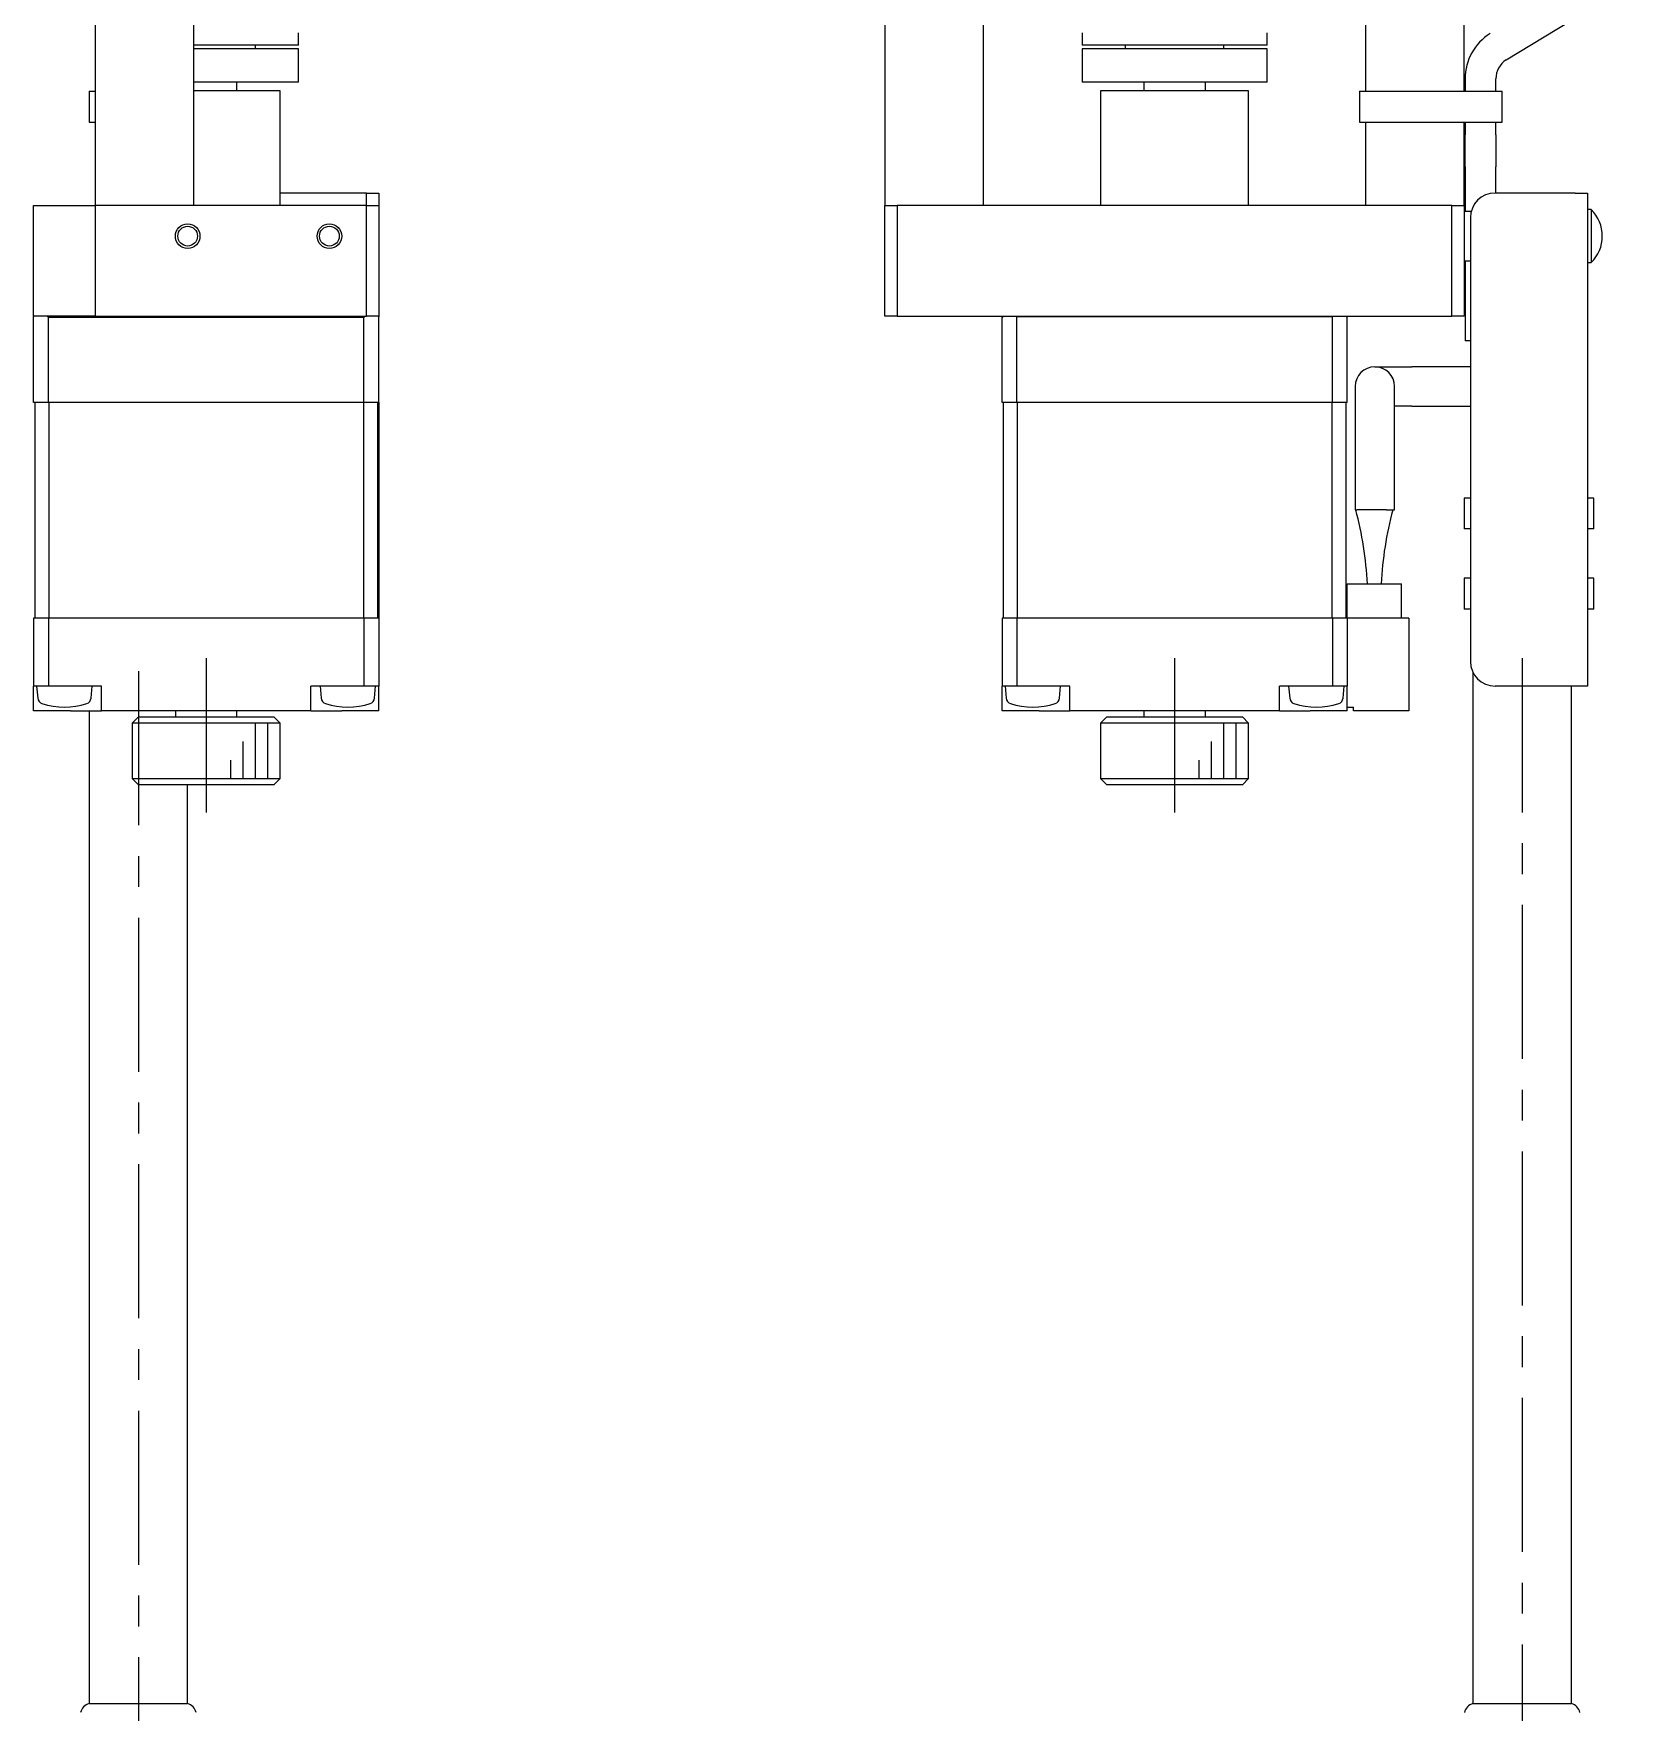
# Model space of a CAD drawing. Extents: x -289 to 423, y 17 to 514.
# Drawn here: x -264.1 to -134.3, y 225 to 361.2 of the extents above; entities that cross this region are included whole.
import ezdxf

# ---------------------------------------------------------------- set-up
doc = ezdxf.new("R2010")
doc.units = 0
doc.header["$LTSCALE"] = 10
doc.linetypes.add('CENTER', pattern=[2, 1.25, -0.25, 0.25, -0.25])
doc.layers.add('1', color=7, linetype='CONTINUOUS')

msp = doc.modelspace()

# ---------------------------------------------------------------- linework, layer by layer
at = {"layer": '1', "color": 7, "linetype": 'CONTINUOUS'}
for p, q in [((-259.070977, 365.287061), (-259.070977, 347.287061)), ((-251.070977, 347.287061), (-251.070977, 365.287061)), ((-195.006209, 365.287061), (-195.006209, 347.287061)), ((-148.006209, 356.537061), (-148.006209, 365.287061)), ((-144.609191, 359.084564), (-134.284134, 365.352513)), ((-187.006209, 347.287061), (-187.006209, 364.354572)), ((-156.006209, 364.354572), (-156.006209, 356.537061)), ((-242.570977, 360.287061), (-242.570977, 361.287061)), ((-179.006209, 361.287061), (-179.006209, 360.287061)), ((-164.006209, 360.287061), (-164.006209, 361.287061)), ((-242.570977, 360.287061), (-251.070977, 360.287061)), ((-242.570977, 359.987061), (-251.070977, 359.987061)), ((-246.070977, 359.987061), (-246.070977, 360.287061)), ((-242.570977, 357.287061), (-242.570977, 359.987061)), ((-164.006209, 360.287061), (-179.006209, 360.287061)), ((-164.006209, 359.987061), (-179.006209, 359.987061)), ((-179.006209, 359.987061), (-179.006209, 357.287061)), ((-175.506209, 360.287061), (-175.506209, 359.987061)), ((-167.506209, 359.987061), (-167.506209, 360.287061)), ((-164.006209, 357.287061), (-164.006209, 359.987061)), ((-242.570977, 357.287061), (-251.070977, 357.287061)), ((-247.570977, 356.587061), (-247.570977, 357.287061)), ((-164.006209, 357.287061), (-179.006209, 357.287061)), ((-174.006209, 357.287061), (-174.006209, 356.587061)), ((-169.006209, 356.587061), (-169.006209, 357.287061)), ((-147.934435, 357.55501), (-147.934435, 356.537061)), ((-145.434435, 356.537061), (-145.434435, 357.55501)), ((-259.570977, 356.537061), (-259.070977, 356.537061)), ((-259.570977, 356.537061), (-259.570977, 354.037061)), ((-244.070977, 356.587061), (-251.070977, 356.587061)), ((-244.070977, 347.287061), (-244.070977, 356.587061)), ((-165.506209, 356.587061), (-177.506209, 356.587061)), ((-177.506209, 356.587061), (-177.506209, 347.287061)), ((-165.506209, 347.287061), (-165.506209, 356.587061)), ((-156.506209, 356.537061), (-149.680857, 356.537061)), ((-156.506209, 356.537061), (-156.506209, 354.037061)), ((-149.680857, 356.537061), (-145.780131, 356.537061)), ((-145.780131, 356.537061), (-144.934435, 356.537061)), ((-144.934435, 354.037061), (-144.934435, 356.537061)), ((-259.570977, 354.037061), (-259.070977, 354.037061)), ((-259.570977, 354.037061), (-259.070977, 354.037061)), ((-156.506209, 354.037061), (-149.680857, 354.037061)), ((-156.006209, 354.037061), (-156.006209, 347.287061)), ((-149.680857, 354.037061), (-145.780131, 354.037061)), ((-148.006209, 347.287061), (-148.006209, 354.037061)), ((-147.934435, 354.037061), (-147.934435, 353.019112)), ((-147.934435, 350.421036), (-147.934435, 353.019112)), ((-145.780131, 354.037061), (-144.934435, 354.037061)), ((-145.434435, 353.019112), (-145.434435, 354.037061)), ((-145.434435, 353.019112), (-145.434435, 350.421036)), ((-147.934435, 350.421036), (-147.934435, 347.153086)), ((-145.434435, 348.287061), (-145.434435, 350.421036)), ((-237.070977, 348.287061), (-244.070977, 348.287061)), ((-237.070977, 348.287061), (-244.070977, 348.287061)), ((-237.070977, 348.287061), (-236.070977, 348.287061)), ((-237.070977, 347.287061), (-237.070977, 348.287061)), ((-237.070977, 348.287061), (-236.070977, 348.287061)), ((-237.070977, 347.287061), (-237.070977, 348.287061)), ((-236.070977, 348.287061), (-236.070977, 347.287061)), ((-236.070977, 348.287061), (-236.070977, 347.287061)), ((-139.006209, 348.287061), (-145.506209, 348.287061)), ((-139.006209, 348.287061), (-145.506209, 348.287061)), ((-139.006209, 348.287061), (-138.006209, 348.287061)), ((-139.006209, 348.287061), (-138.006209, 348.287061)), ((-138.006209, 348.287061), (-138.006209, 308.287061)), ((-138.006209, 348.287061), (-138.006209, 308.287061)), ((-264.070977, 338.287061), (-264.070977, 347.287061)), ((-264.070977, 347.287061), (-259.070977, 347.287061)), ((-259.070977, 347.287061), (-259.070977, 338.287061)), ((-255.070977, 347.287061), (-259.070977, 347.287061)), ((-237.070977, 347.287061), (-255.070977, 347.287061)), ((-237.070977, 338.287061), (-237.070977, 347.287061)), ((-237.070977, 347.287061), (-236.070977, 347.287061)), ((-236.070977, 347.287061), (-236.070977, 338.287061)), ((-195.006209, 338.287061), (-195.006209, 347.287061)), ((-195.006209, 347.287061), (-194.006209, 347.287061)), ((-194.006209, 347.287061), (-194.006209, 338.287061)), ((-149.006209, 347.287061), (-194.006209, 347.287061)), ((-149.006209, 338.287061), (-149.006209, 347.287061)), ((-149.006209, 347.287061), (-148.006209, 347.287061)), ((-148.006209, 347.287061), (-148.006209, 338.287061)), ((-147.442701, 346.787061), (-148.006209, 346.787061)), ((-147.934435, 347.153086), (-147.934435, 346.787061)), ((-147.506209, 346.287061), (-147.506209, 310.287061)), ((-147.506209, 346.287061), (-147.506209, 310.287061)), ((-137.713962, 346.937061), (-138.006209, 346.937061)), ((-137.713962, 346.937061), (-138.006209, 346.937061)), ((-137.713962, 346.937061), (-137.713962, 342.637061)), ((-137.713962, 346.937061), (-137.713962, 342.637061)), ((-148.006209, 342.787061), (-147.506209, 342.787061)), ((-147.934435, 342.787061), (-147.934435, 336.287061)), ((-138.006209, 342.637061), (-137.713962, 342.637061)), ((-138.006209, 342.637061), (-137.713962, 342.637061)), ((-259.070977, 338.287061), (-264.070977, 338.287061)), ((-264.020977, 338.287061), (-264.070977, 338.237061)), ((-264.070977, 331.287061), (-264.070977, 338.237061)), ((-262.870977, 338.187061), (-262.970977, 338.287061)), ((-262.870977, 331.287061), (-262.870977, 338.187061)), ((-237.270977, 338.187061), (-262.870977, 338.187061)), ((-259.070977, 338.287061), (-237.070977, 338.287061)), ((-237.170977, 338.287061), (-237.270977, 338.187061)), ((-237.270977, 331.287061), (-237.270977, 338.187061)), ((-236.070977, 338.287061), (-237.070977, 338.287061)), ((-236.070977, 338.237061), (-236.120977, 338.287061)), ((-236.070977, 338.287061), (-236.070977, 338.237061)), ((-236.070977, 338.287061), (-236.070977, 338.237061)), ((-236.070977, 331.287061), (-236.070977, 338.237061)), ((-194.006209, 338.287061), (-195.006209, 338.287061)), ((-194.006209, 338.287061), (-149.006209, 338.287061)), ((-185.406209, 338.287061), (-185.506209, 338.187061)), ((-185.506209, 331.287061), (-185.506209, 338.187061)), ((-184.306209, 338.237061), (-184.356209, 338.287061)), ((-184.306209, 331.287061), (-184.306209, 338.237061)), ((-158.706209, 338.237061), (-184.306209, 338.237061)), ((-158.656209, 338.287061), (-158.706209, 338.237061)), ((-158.706209, 331.287061), (-158.706209, 338.237061)), ((-157.506209, 338.187061), (-157.606209, 338.287061)), ((-157.506209, 331.287061), (-157.506209, 338.187061)), ((-148.006209, 338.287061), (-149.006209, 338.287061)), ((-147.506209, 336.287061), (-147.934435, 336.287061)), ((-155.25768, 334.187061), (-152.25768, 334.187061)), ((-147.506209, 334.187061), (-152.25768, 334.187061)), ((-156.85768, 332.587061), (-156.85768, 329.587061)), ((-153.65768, 329.587061), (-153.65768, 332.587061)), ((-262.870977, 331.287061), (-264.070977, 331.287061)), ((-263.970977, 331.287061), (-263.970977, 313.787061)), ((-237.270977, 331.287061), (-262.870977, 331.287061)), ((-262.829556, 331.287061), (-262.829556, 313.787061)), ((-237.312399, 331.287061), (-237.312399, 313.787061)), ((-236.070977, 331.287061), (-237.270977, 331.287061)), ((-236.170977, 331.287061), (-236.170977, 313.787061)), ((-236.070977, 331.287061), (-236.070977, 313.787061)), ((-236.070977, 331.287061), (-236.070977, 313.787061)), ((-184.306209, 331.287061), (-185.506209, 331.287061)), ((-185.406209, 331.287061), (-185.406209, 313.787061)), ((-158.706209, 331.287061), (-184.306209, 331.287061)), ((-184.264788, 331.287061), (-184.264788, 313.787061)), ((-158.747631, 331.287061), (-158.747631, 313.787061)), ((-157.506209, 331.287061), (-158.706209, 331.287061)), ((-157.606209, 331.287061), (-157.606209, 313.787061)), ((-152.25768, 330.987061), (-153.65768, 330.987061)), ((-152.25768, 330.987061), (-147.506209, 330.987061)), ((-156.85768, 329.587061), (-156.85768, 322.587061)), ((-153.65768, 322.587061), (-153.65768, 329.587061)), ((-147.506209, 323.537065), (-148.006209, 323.537065)), ((-148.006209, 323.537065), (-148.006209, 321.037065)), ((-137.506209, 323.537061), (-138.006209, 323.537061)), ((-137.506209, 321.037061), (-137.506209, 323.537061)), ((-156.85768, 322.587061), (-156.724584, 322.587061)), ((-154.34762, 322.587061), (-156.724584, 322.587061)), ((-154.34762, 322.587061), (-153.65768, 322.587061)), ((-147.506209, 321.037065), (-148.006209, 321.037065)), ((-137.506209, 321.037061), (-138.006209, 321.037061)), ((-157.506209, 313.787061), (-157.506209, 316.587061)), ((-157.506209, 316.587061), (-153.106209, 316.587061)), ((-153.106209, 313.787061), (-153.106209, 316.587061)), ((-147.506209, 317.037065), (-148.006209, 317.037065)), ((-148.006209, 317.037065), (-148.006209, 314.537065)), ((-137.506209, 317.037061), (-138.006209, 317.037061)), ((-137.506209, 314.537061), (-137.506209, 317.037061)), ((-262.870977, 313.787061), (-264.070977, 313.787061)), ((-264.070977, 313.787061), (-264.070977, 308.287061)), ((-262.870977, 313.787061), (-262.870977, 308.287061)), ((-237.270977, 313.787061), (-262.870977, 313.787061)), ((-237.270977, 313.787061), (-237.270977, 308.287061)), ((-236.070977, 313.787061), (-237.270977, 313.787061)), ((-236.070977, 313.787061), (-236.070977, 308.287061)), ((-184.306209, 313.787061), (-185.506209, 313.787061)), ((-185.506209, 313.787061), (-185.506209, 308.287061)), ((-184.306209, 313.787061), (-184.306209, 308.287061)), ((-158.706209, 313.787061), (-184.306209, 313.787061)), ((-158.706209, 313.787061), (-158.706209, 308.287061)), ((-157.506209, 313.787061), (-158.706209, 313.787061)), ((-157.506209, 313.787061), (-157.506209, 308.287061)), ((-152.506209, 313.787061), (-157.506209, 313.787061)), ((-152.506209, 313.787061), (-152.506209, 306.287061)), ((-147.506209, 314.537065), (-148.006209, 314.537065)), ((-137.506209, 314.537061), (-138.006209, 314.537061)), ((-147.306209, 309.415281), (-147.306209, 225.744721)), ((-262.870977, 308.287061), (-264.070977, 308.287061)), ((-264.070977, 306.287061), (-264.070977, 308.287061)), ((-263.820977, 308.287061), (-263.734776, 307.301781)), ((-258.570977, 308.287061), (-262.870977, 308.287061)), ((-259.407178, 307.301781), (-259.320977, 308.287061)), ((-258.570977, 306.287061), (-258.570977, 308.287061)), ((-237.270977, 308.287061), (-241.570977, 308.287061)), ((-241.570977, 306.287061), (-241.570977, 308.287061)), ((-240.820977, 308.287061), (-240.734776, 307.301781)), ((-236.070977, 308.287061), (-237.270977, 308.287061)), ((-236.407178, 307.301781), (-236.320977, 308.287061)), ((-236.070977, 306.287061), (-236.070977, 308.287061)), ((-184.306209, 308.287061), (-185.506209, 308.287061)), ((-185.506209, 306.287061), (-185.506209, 308.287061)), ((-185.256209, 308.287061), (-185.170008, 307.301781)), ((-180.006209, 308.287061), (-184.306209, 308.287061)), ((-180.84241, 307.301781), (-180.756209, 308.287061)), ((-180.006209, 306.287061), (-180.006209, 308.287061)), ((-158.706209, 308.287061), (-163.006209, 308.287061)), ((-163.006209, 306.287061), (-163.006209, 308.287061)), ((-162.256209, 308.287061), (-162.170008, 307.301781)), ((-157.506209, 308.287061), (-158.706209, 308.287061)), ((-157.84241, 307.301781), (-157.756209, 308.287061)), ((-157.506209, 306.287061), (-157.506209, 308.287061)), ((-139.006209, 308.287061), (-145.506209, 308.287061)), ((-139.006209, 308.287061), (-145.506209, 308.287061)), ((-139.306209, 225.744721), (-139.306209, 308.287061)), ((-138.006209, 308.287061), (-139.006209, 308.287061)), ((-138.006209, 308.287061), (-139.006209, 308.287061)), ((-157.506209, 306.587061), (-157.006209, 306.587061)), ((-157.006209, 306.287061), (-157.006209, 306.587061)), ((-261.070977, 306.287061), (-264.070977, 306.287061)), ((-261.070977, 306.287061), (-258.570977, 306.287061)), ((-259.570977, 306.287061), (-259.570977, 225.744721)), ((-241.570977, 306.287061), (-258.570977, 306.287061)), ((-255.570977, 305.787061), (-256.070977, 305.287061)), ((-244.070977, 305.287061), (-256.070977, 305.287061)), ((-256.070977, 305.287061), (-256.070977, 300.787061)), ((-255.570977, 305.787061), (-244.570977, 305.787061)), ((-252.570977, 306.287061), (-252.570977, 305.787061)), ((-247.570977, 305.787061), (-247.570977, 306.287061)), ((-244.070977, 305.287061), (-244.570977, 305.787061)), ((-244.070977, 300.787061), (-244.070977, 305.287061)), ((-241.570977, 306.287061), (-239.070977, 306.287061)), ((-236.070977, 306.287061), (-239.070977, 306.287061)), ((-182.506209, 306.287061), (-185.506209, 306.287061)), ((-182.506209, 306.287061), (-180.006209, 306.287061)), ((-163.006209, 306.287061), (-180.006209, 306.287061)), ((-177.006209, 305.787061), (-177.506209, 305.287061)), ((-165.506209, 305.287061), (-177.506209, 305.287061)), ((-177.506209, 305.287061), (-177.506209, 300.787061)), ((-177.006209, 305.787061), (-166.006209, 305.787061)), ((-174.006209, 306.287061), (-174.006209, 305.787061)), ((-169.006209, 305.787061), (-169.006209, 306.287061)), ((-165.506209, 305.287061), (-166.006209, 305.787061)), ((-165.506209, 300.787061), (-165.506209, 305.287061)), ((-163.006209, 306.287061), (-160.506209, 306.287061)), ((-157.506209, 306.287061), (-160.506209, 306.287061)), ((-152.506209, 306.287061), (-157.006209, 306.287061)), ((-256.070977, 300.787061), (-244.070977, 300.787061)), ((-256.070977, 300.787061), (-255.570977, 300.287061)), ((-244.570977, 300.287061), (-255.570977, 300.287061)), ((-251.570977, 225.744721), (-251.570977, 300.287061)), ((-244.570977, 300.287061), (-244.070977, 300.787061)), ((-177.506209, 300.787061), (-165.506209, 300.787061)), ((-177.506209, 300.787061), (-177.006209, 300.287061)), ((-166.006209, 300.287061), (-177.006209, 300.287061)), ((-166.006209, 300.287061), (-165.506209, 300.787061)), ((-259.570977, 225.744721), (-251.570977, 225.744721)), ((-147.306209, 225.744721), (-139.306209, 225.744721))]:
    msp.add_line(p, q, dxfattribs=at)
at = {"layer": '1', "color": 4, "linetype": 'CENTER'}
for p, q in [((-255.570977, 309.49708), (-255.570977, 170.537062)), ((-250.070977, 310.537062), (-250.070977, 295.537062)), ((-171.506209, 310.537062), (-171.506209, 295.537062)), ((-143.306209, 310.537062), (-143.306209, 170.537062))]:
    msp.add_line(p, q, dxfattribs=at)
at = {"layer": '1', "color": 9, "linetype": 'CONTINUOUS'}
for p, q in [((-246.070977, 300.787061), (-246.070977, 305.287061)), ((-245.070977, 300.787061), (-245.070977, 305.287061)), ((-167.506209, 300.787061), (-167.506209, 305.287061)), ((-166.506209, 300.787061), (-166.506209, 305.287061)), ((-247.070977, 300.787061), (-247.070977, 303.787061)), ((-168.506209, 300.787061), (-168.506209, 303.787061)), ((-248.070977, 300.787061), (-248.070977, 302.287061)), ((-169.506209, 300.787061), (-169.506209, 302.287061))]:
    msp.add_line(p, q, dxfattribs=at)
for centre in [(-251.570977, 344.787061), (-240.070977, 344.787061)]:
    msp.add_circle(centre, 1, dxfattribs=at)
at = {"layer": '1', "color": 7, "linetype": 'CONTINUOUS'}
for centre in [(-251.570977, 344.787061), (-240.070977, 344.787061)]:
    msp.add_circle(centre, 0.8, dxfattribs=at)
for centre, radius, start, end in [((-143.656726, 357.583194), 4.277802, 121.730235, 180.377493), ((-143.645403, 357.577169), 1.789169, 122.593748, 180.709615), ((-145.506209, 346.287061), 2, 90, 180), ((-145.506209, 346.287061), 2, 90, 180), ((-139.806209, 344.787061), 3, 0, 45.779956), ((-139.806209, 344.787061), 3, 0, 45.779956), ((-139.806209, 344.787061), 3, 314.220044, 0), ((-139.806209, 344.787061), 3, 314.220044, 0), ((-155.25768, 332.587061), 1.6, 0, 180), ((-184.716787, 315.13041), 28.889479, 2.890166, 14.957921), ((-126.167872, 315.173158), 28.615444, 164.984078, 177.167835), ((-145.506209, 310.287061), 2, 180, 270), ((-145.506209, 310.287061), 2, 180, 270), ((-263.236679, 307.345359), 0.5, 185, 252.370845), ((-261.570977, 312.587061), 6, 252.370845, 287.629155), ((-259.905275, 307.345359), 0.5, 287.629155, 355), ((-240.236679, 307.345359), 0.5, 185, 252.370845), ((-238.570977, 312.587061), 6, 252.370845, 287.629155), ((-236.905275, 307.345359), 0.5, 287.629155, 355), ((-184.671911, 307.345359), 0.5, 185, 252.370845), ((-183.006209, 312.587061), 6, 252.370845, 287.629155), ((-181.340507, 307.345359), 0.5, 287.629155, 355), ((-161.671911, 307.345359), 0.5, 185, 252.370845), ((-160.006209, 312.587061), 6, 252.370845, 287.629155), ((-158.340507, 307.345359), 0.5, 287.629155, 355), ((-259.28306, 224.787064), 1.000002, 106.733256, 166.468302), ((-251.858894, 224.787064), 1.000002, 13.531698, 73.266744), ((-147.018292, 224.787064), 1.000002, 106.733256, 166.468302), ((-139.594126, 224.787064), 1.000002, 13.531698, 73.266744)]:
    msp.add_arc(centre, radius, start, end, dxfattribs=at)

doc.saveas('drawing.dxf')
